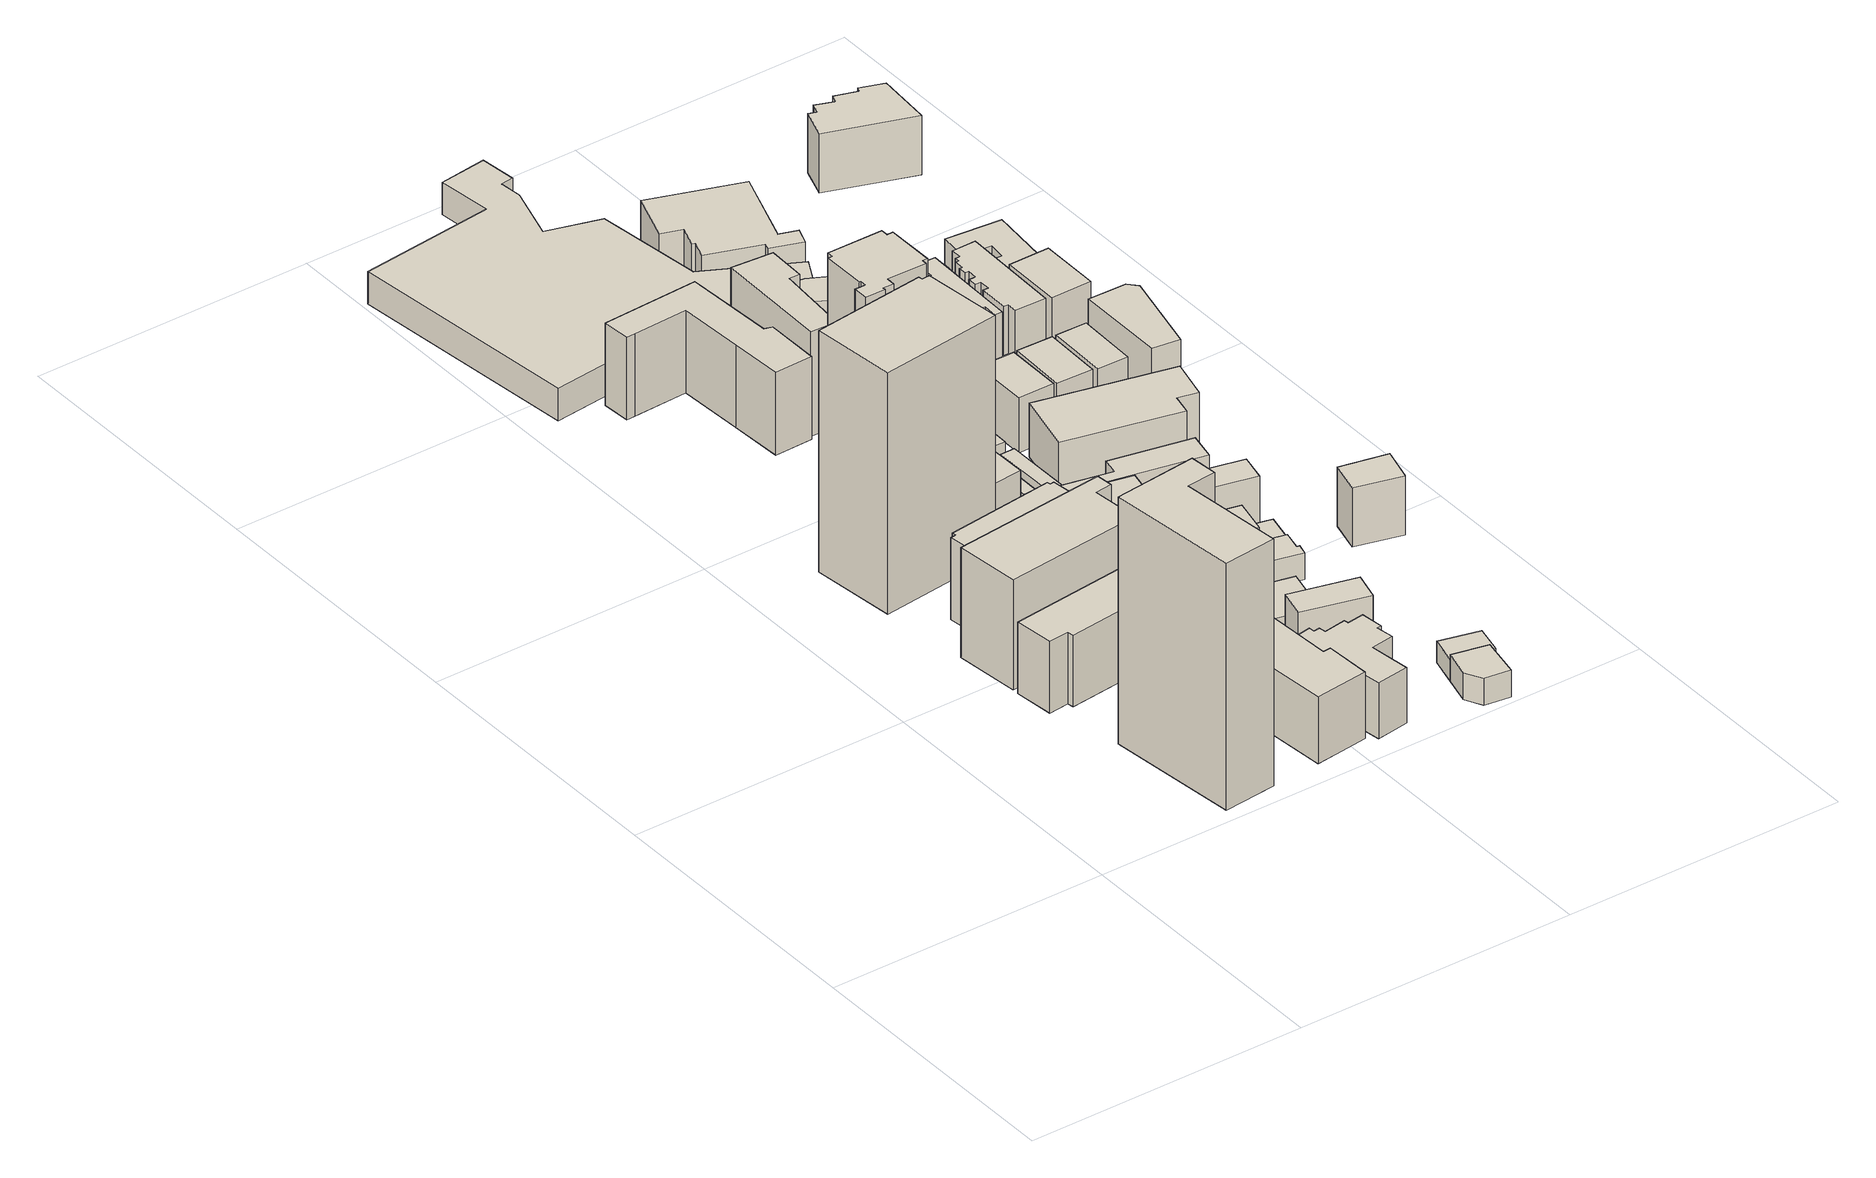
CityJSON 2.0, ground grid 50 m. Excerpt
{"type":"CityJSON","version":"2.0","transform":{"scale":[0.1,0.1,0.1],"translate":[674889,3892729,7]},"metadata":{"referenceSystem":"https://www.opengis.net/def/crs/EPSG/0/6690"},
"CityObjects":{
"building1":{"type":"Building","attributes":{"class":"3002","usage":"412","measuredHeight":45,"storeysAboveGround":15,"BuildingDetailAttribute.totalFloorArea":3819.7,"BuildingDetailAttribute.buildingFootprintArea":254.65,"BuildingDetailAttribute.buildingRoofEdgeArea":-9999,"BuildingDetailAttribute.urbanPlanType":"21","BuildingDetailAttribute.landUseType":"211","BuildingDetailAttribute.surveyYear":2021,"BuildingIDAttribute.prefecture":"23","BuildingIDAttribute.city":"23106"},"address":[{"country":"日本","locality":"愛知県名古屋市中区新栄二丁目４２２１"}],"geometry":[{"type":"Solid","lod":"1","boundaries":[[[[0,1,2,3,4,5]],[[4,6,7,5]],[[3,8,6,4]],[[2,9,8,3]],[[1,10,9,2]],[[0,11,10,1]],[[5,7,11,0]],[[6,8,9,10,11,7]]]]}]},
"building2":{"type":"Building","attributes":{"class":"3002","usage":"412","measuredHeight":18,"storeysAboveGround":4,"BuildingDetailAttribute.totalFloorArea":778.24,"BuildingDetailAttribute.buildingFootprintArea":194.56,"BuildingDetailAttribute.buildingRoofEdgeArea":194.56,"BuildingDetailAttribute.urbanPlanType":"21","BuildingDetailAttribute.landUseType":"211","BuildingDetailAttribute.surveyYear":2021,"BuildingIDAttribute.prefecture":"23","BuildingIDAttribute.city":"23106"},"address":[{"country":"日本","locality":"愛知県名古屋市"}],"geometry":[{"type":"Solid","lod":"1","boundaries":[[[[12,13,14,15,16,17]],[[16,18,19,17]],[[15,20,18,16]],[[14,21,20,15]],[[13,22,21,14]],[[12,23,22,13]],[[17,19,23,12]],[[18,20,21,22,23,19]]]]}]},
"building3":{"type":"Building","attributes":{"class":"3002","usage":"401","measuredHeight":28,"storeysAboveGround":6,"BuildingDetailAttribute.totalFloorArea":1776.57,"BuildingDetailAttribute.buildingFootprintArea":296.09,"BuildingDetailAttribute.buildingRoofEdgeArea":296.09,"BuildingDetailAttribute.urbanPlanType":"21","BuildingDetailAttribute.landUseType":"212","BuildingDetailAttribute.surveyYear":2021,"BuildingIDAttribute.prefecture":"23","BuildingIDAttribute.city":"23106"},"address":[{"country":"日本","locality":"愛知県名古屋市"}],"geometry":[{"type":"Solid","lod":"1","boundaries":[[[[24,25,26,27,28,29]],[[28,30,31,29]],[[27,32,30,28]],[[26,33,32,27]],[[25,34,33,26]],[[24,35,34,25]],[[29,31,35,24]],[[30,32,33,34,35,31]]]]}]},
"building4":{"type":"Building","attributes":{"class":"9999","usage":"412","measuredHeight":44.9,"storeysAboveGround":15,"BuildingDetailAttribute.totalFloorArea":4985.69,"BuildingDetailAttribute.buildingFootprintArea":332.38,"BuildingDetailAttribute.buildingRoofEdgeArea":332.38,"BuildingDetailAttribute.urbanPlanType":"21","BuildingDetailAttribute.landUseType":"211","BuildingDetailAttribute.surveyYear":2021,"BuildingIDAttribute.prefecture":"23","BuildingIDAttribute.city":"23106"},"address":[{"country":"日本","locality":"愛知県名古屋市中区新栄二丁目４２０５－１"}],"geometry":[{"type":"Solid","lod":"1","boundaries":[[[[36,37,38,39,40,41]],[[40,42,43,41]],[[39,44,42,40]],[[38,45,44,39]],[[37,46,45,38]],[[36,47,46,37]],[[41,43,47,36]],[[42,44,45,46,47,43]]]]}]},
"building5":{"type":"Building","attributes":{"class":"9999","usage":"461","measuredHeight":-9999,"storeysAboveGround":9999,"BuildingDetailAttribute.totalFloorArea":-9999,"BuildingDetailAttribute.buildingFootprintArea":-9999,"BuildingDetailAttribute.buildingRoofEdgeArea":12.48,"BuildingDetailAttribute.urbanPlanType":"21","BuildingDetailAttribute.landUseType":"212","BuildingDetailAttribute.surveyYear":2021,"BuildingIDAttribute.prefecture":"23","BuildingIDAttribute.city":"23106"},"geometry":[{"type":"Solid","lod":"1","boundaries":[[[[48,49,50,51]],[[50,52,53,51]],[[49,54,52,50]],[[48,55,54,49]],[[51,53,55,48]],[[52,54,55,53]]]]}]},
"building6":{"type":"Building","attributes":{"class":"3002","usage":"401","measuredHeight":13.1,"storeysAboveGround":3,"BuildingDetailAttribute.totalFloorArea":616.8,"BuildingDetailAttribute.buildingFootprintArea":205.6,"BuildingDetailAttribute.buildingRoofEdgeArea":205.6,"BuildingDetailAttribute.urbanPlanType":"21","BuildingDetailAttribute.landUseType":"212","BuildingDetailAttribute.surveyYear":2021,"BuildingIDAttribute.prefecture":"23","BuildingIDAttribute.city":"23106"},"address":[{"country":"日本","locality":"愛知県名古屋市"}],"geometry":[{"type":"Solid","lod":"1","boundaries":[[[[56,57,58,59,60,61]],[[60,62,63,61]],[[59,64,62,60]],[[58,65,64,59]],[[57,66,65,58]],[[56,67,66,57]],[[61,63,67,56]],[[62,64,65,66,67,63]]]]}]},
"building7":{"type":"Building","attributes":{"class":"3002","usage":"412","measuredHeight":15.9,"storeysAboveGround":5,"BuildingDetailAttribute.totalFloorArea":811.14,"BuildingDetailAttribute.buildingFootprintArea":162.23,"BuildingDetailAttribute.buildingRoofEdgeArea":162.23,"BuildingDetailAttribute.urbanPlanType":"21","BuildingDetailAttribute.landUseType":"211","BuildingDetailAttribute.surveyYear":2021,"BuildingIDAttribute.prefecture":"23","BuildingIDAttribute.city":"23106"},"address":[{"country":"日本","locality":"愛知県名古屋市"}],"geometry":[{"type":"Solid","lod":"1","boundaries":[[[[68,69,70,71,72,73,74,75,76,77,78,79]],[[78,80,81,79]],[[77,82,80,78]],[[76,83,82,77]],[[75,84,83,76]],[[74,85,84,75]],[[73,86,85,74]],[[72,87,86,73]],[[71,88,87,72]],[[70,89,88,71]],[[69,90,89,70]],[[68,91,90,69]],[[79,81,91,68]],[[80,82,83,84,85,86,87,88,89,90,91,81]]]]}]},
"building8":{"type":"Building","attributes":{"class":"3001","usage":"411","measuredHeight":14.8,"storeysAboveGround":2,"BuildingDetailAttribute.totalFloorArea":111.94,"BuildingDetailAttribute.buildingFootprintArea":55.97,"BuildingDetailAttribute.buildingRoofEdgeArea":55.97,"BuildingDetailAttribute.urbanPlanType":"21","BuildingDetailAttribute.landUseType":"211","BuildingDetailAttribute.surveyYear":2021,"BuildingIDAttribute.prefecture":"23","BuildingIDAttribute.city":"23106"},"address":[{"country":"日本","locality":"愛知県名古屋市"}],"geometry":[{"type":"Solid","lod":"1","boundaries":[[[[92,93,94,95]],[[94,96,97,95]],[[93,98,96,94]],[[92,99,98,93]],[[95,97,99,92]],[[96,98,99,97]]]]}]},
"building9":{"type":"Building","attributes":{"class":"9999","usage":"412","measuredHeight":44,"storeysAboveGround":15,"BuildingDetailAttribute.totalFloorArea":2062.46,"BuildingDetailAttribute.buildingFootprintArea":137.5,"BuildingDetailAttribute.buildingRoofEdgeArea":137.5,"BuildingDetailAttribute.urbanPlanType":"21","BuildingDetailAttribute.landUseType":"211","BuildingDetailAttribute.surveyYear":2021,"BuildingIDAttribute.prefecture":"23","BuildingIDAttribute.city":"23106"},"address":[{"country":"日本","locality":"愛知県名古屋市中区新栄二丁目４２０３の一部"}],"geometry":[{"type":"Solid","lod":"1","boundaries":[[[[100,101,102,103,104,105,106,107,108,109,110,111,112,113,114,115,116,117]],[[116,118,119,117]],[[115,120,118,116]],[[114,121,120,115]],[[113,122,121,114]],[[112,123,122,113]],[[111,124,123,112]],[[110,125,124,111]],[[109,126,125,110]],[[108,127,126,109]],[[107,128,127,108]],[[106,129,128,107]],[[105,130,129,106]],[[104,131,130,105]],[[103,132,131,104]],[[102,133,132,103]],[[101,134,133,102]],[[100,135,134,101]],[[117,119,135,100]],[[118,120,121,122,123,124,125,126,127,128,129,130,131,132,133,134,135,119]]]]}]},
"building10":{"type":"Building","attributes":{"class":"3001","usage":"412","measuredHeight":12.1,"storeysAboveGround":2,"BuildingDetailAttribute.totalFloorArea":270.26,"BuildingDetailAttribute.buildingFootprintArea":135.13,"BuildingDetailAttribute.buildingRoofEdgeArea":135.13,"BuildingDetailAttribute.urbanPlanType":"21","BuildingDetailAttribute.landUseType":"211","BuildingDetailAttribute.surveyYear":2021,"BuildingIDAttribute.prefecture":"23","BuildingIDAttribute.city":"23106"},"address":[{"country":"日本","locality":"愛知県名古屋市中区新栄二丁目４２１９－２"}],"geometry":[{"type":"Solid","lod":"1","boundaries":[[[[136,137,138,139,140,141,142,143,144,145,146,147,148,149]],[[148,150,151,149]],[[147,152,150,148]],[[146,153,152,147]],[[145,154,153,146]],[[144,155,154,145]],[[143,156,155,144]],[[142,157,156,143]],[[141,158,157,142]],[[140,159,158,141]],[[139,160,159,140]],[[138,161,160,139]],[[137,162,161,138]],[[136,163,162,137]],[[149,151,163,136]],[[150,152,153,154,155,156,157,158,159,160,161,162,163,151]]]]}]},
"building11":{"type":"Building","attributes":{"class":"3002","usage":"412","measuredHeight":21,"storeysAboveGround":5,"BuildingDetailAttribute.totalFloorArea":1125.55,"BuildingDetailAttribute.buildingFootprintArea":225.11,"BuildingDetailAttribute.buildingRoofEdgeArea":225.11,"BuildingDetailAttribute.urbanPlanType":"21","BuildingDetailAttribute.landUseType":"211","BuildingDetailAttribute.surveyYear":2021,"BuildingIDAttribute.prefecture":"23","BuildingIDAttribute.city":"23106"},"address":[{"country":"日本","locality":"愛知県名古屋市"}],"geometry":[{"type":"Solid","lod":"1","boundaries":[[[[164,165,166,167,168,169,170,171,172,173]],[[172,174,175,173]],[[171,176,174,172]],[[170,177,176,171]],[[169,178,177,170]],[[168,179,178,169]],[[167,180,179,168]],[[166,181,180,167]],[[165,182,181,166]],[[164,183,182,165]],[[173,175,183,164]],[[174,176,177,178,179,180,181,182,183,175]]]]}]},
"building12":{"type":"Building","attributes":{"class":"3001","usage":"422","measuredHeight":7.8,"storeysAboveGround":2,"BuildingDetailAttribute.totalFloorArea":366.95,"BuildingDetailAttribute.buildingFootprintArea":183.47,"BuildingDetailAttribute.buildingRoofEdgeArea":183.47,"BuildingDetailAttribute.urbanPlanType":"21","BuildingDetailAttribute.landUseType":"214","BuildingDetailAttribute.surveyYear":2021,"BuildingIDAttribute.prefecture":"23","BuildingIDAttribute.city":"23106"},"address":[{"country":"日本","locality":"愛知県名古屋市中区新栄二丁目４２１８"}],"geometry":[{"type":"Solid","lod":"1","boundaries":[[[[184,185,186,187,188,189]],[[188,190,191,189]],[[187,192,190,188]],[[186,193,192,187]],[[185,194,193,186]],[[184,195,194,185]],[[189,191,195,184]],[[190,192,193,194,195,191]]]]}]},
"building13":{"type":"Building","attributes":{"class":"3001","usage":"411","measuredHeight":5.8,"storeysAboveGround":2,"BuildingDetailAttribute.totalFloorArea":77.65,"BuildingDetailAttribute.buildingFootprintArea":38.82,"BuildingDetailAttribute.buildingRoofEdgeArea":38.82,"BuildingDetailAttribute.urbanPlanType":"21","BuildingDetailAttribute.landUseType":"211","BuildingDetailAttribute.surveyYear":2021,"BuildingIDAttribute.prefecture":"23","BuildingIDAttribute.city":"23106"},"address":[{"country":"日本","locality":"愛知県名古屋市"}],"geometry":[{"type":"Solid","lod":"1","boundaries":[[[[196,197,198,199]],[[198,200,201,199]],[[197,202,200,198]],[[196,203,202,197]],[[199,201,203,196]],[[200,202,203,201]]]]}]},
"building14":{"type":"Building","attributes":{"class":"3001","usage":"412","measuredHeight":-9999,"storeysAboveGround":1,"BuildingDetailAttribute.totalFloorArea":22.48,"BuildingDetailAttribute.buildingFootprintArea":22.48,"BuildingDetailAttribute.buildingRoofEdgeArea":22.48,"BuildingDetailAttribute.urbanPlanType":"21","BuildingDetailAttribute.landUseType":"211","BuildingDetailAttribute.surveyYear":2021,"BuildingIDAttribute.prefecture":"23","BuildingIDAttribute.city":"23106"},"address":[{"country":"日本","locality":"愛知県名古屋市"}],"geometry":[{"type":"Solid","lod":"1","boundaries":[[[[204,205,206,207]],[[206,208,209,207]],[[205,210,208,206]],[[204,211,210,205]],[[207,209,211,204]],[[208,210,211,209]]]]}]},
"building15":{"type":"Building","attributes":{"class":"9999","usage":"411","measuredHeight":3.8,"storeysAboveGround":1,"BuildingDetailAttribute.totalFloorArea":18.41,"BuildingDetailAttribute.buildingFootprintArea":18.41,"BuildingDetailAttribute.buildingRoofEdgeArea":18.41,"BuildingDetailAttribute.urbanPlanType":"21","BuildingDetailAttribute.landUseType":"211","BuildingDetailAttribute.surveyYear":2021,"BuildingIDAttribute.prefecture":"23","BuildingIDAttribute.city":"23106"},"address":[{"country":"日本","locality":"愛知県名古屋市"}],"geometry":[{"type":"Solid","lod":"1","boundaries":[[[[212,213,214,215]],[[214,216,217,215]],[[213,218,216,214]],[[212,219,218,213]],[[215,217,219,212]],[[216,218,219,217]]]]}]},
"building16":{"type":"Building","attributes":{"class":"3001","usage":"401","measuredHeight":13,"storeysAboveGround":4,"BuildingDetailAttribute.totalFloorArea":249.52,"BuildingDetailAttribute.buildingFootprintArea":62.38,"BuildingDetailAttribute.buildingRoofEdgeArea":62.38,"BuildingDetailAttribute.urbanPlanType":"21","BuildingDetailAttribute.landUseType":"212","BuildingDetailAttribute.surveyYear":2021,"BuildingIDAttribute.prefecture":"23","BuildingIDAttribute.city":"23106"},"address":[{"country":"日本","locality":"愛知県名古屋市"}],"geometry":[{"type":"Solid","lod":"1","boundaries":[[[[220,221,222,223]],[[222,224,225,223]],[[221,226,224,222]],[[220,227,226,221]],[[223,225,227,220]],[[224,226,227,225]]]]}]},
"building17":{"type":"Building","attributes":{"class":"3001","usage":"413","measuredHeight":8.7,"storeysAboveGround":2,"BuildingDetailAttribute.totalFloorArea":71.44,"BuildingDetailAttribute.buildingFootprintArea":35.72,"BuildingDetailAttribute.buildingRoofEdgeArea":35.72,"BuildingDetailAttribute.urbanPlanType":"21","BuildingDetailAttribute.landUseType":"212","BuildingDetailAttribute.surveyYear":2021,"BuildingIDAttribute.prefecture":"23","BuildingIDAttribute.city":"23106"},"address":[{"country":"日本","locality":"愛知県名古屋市"}],"geometry":[{"type":"Solid","lod":"1","boundaries":[[[[228,229,230,231]],[[230,232,233,231]],[[229,234,232,230]],[[228,235,234,229]],[[231,233,235,228]],[[232,234,235,233]]]]}]},
"building18":{"type":"Building","attributes":{"class":"3001","usage":"413","measuredHeight":9,"storeysAboveGround":2,"BuildingDetailAttribute.totalFloorArea":156.81,"BuildingDetailAttribute.buildingFootprintArea":78.4,"BuildingDetailAttribute.buildingRoofEdgeArea":78.4,"BuildingDetailAttribute.urbanPlanType":"21","BuildingDetailAttribute.landUseType":"212","BuildingDetailAttribute.surveyYear":2021,"BuildingIDAttribute.prefecture":"23","BuildingIDAttribute.city":"23106"},"address":[{"country":"日本","locality":"愛知県名古屋市"}],"geometry":[{"type":"Solid","lod":"1","boundaries":[[[[236,237,238,239]],[[238,240,241,239]],[[237,242,240,238]],[[236,243,242,237]],[[239,241,243,236]],[[240,242,243,241]]]]}]},
"building19":{"type":"Building","attributes":{"class":"3001","usage":"411","measuredHeight":8.8,"storeysAboveGround":2,"BuildingDetailAttribute.totalFloorArea":146.58,"BuildingDetailAttribute.buildingFootprintArea":73.29,"BuildingDetailAttribute.buildingRoofEdgeArea":73.29,"BuildingDetailAttribute.urbanPlanType":"21","BuildingDetailAttribute.landUseType":"211","BuildingDetailAttribute.surveyYear":2021,"BuildingIDAttribute.prefecture":"23","BuildingIDAttribute.city":"23106"},"address":[{"country":"日本","locality":"愛知県名古屋市"}],"geometry":[{"type":"Solid","lod":"1","boundaries":[[[[244,245,246,247]],[[246,248,249,247]],[[245,250,248,246]],[[244,251,250,245]],[[247,249,251,244]],[[248,250,251,249]]]]}]},
"building20":{"type":"Building","attributes":{"class":"9999","usage":"412","measuredHeight":-9999,"storeysAboveGround":1,"BuildingDetailAttribute.totalFloorArea":23.08,"BuildingDetailAttribute.buildingFootprintArea":23.08,"BuildingDetailAttribute.buildingRoofEdgeArea":23.08,"BuildingDetailAttribute.urbanPlanType":"21","BuildingDetailAttribute.landUseType":"223","BuildingDetailAttribute.surveyYear":2021,"BuildingIDAttribute.prefecture":"23","BuildingIDAttribute.city":"23106"},"address":[{"country":"日本","locality":"愛知県名古屋市"}],"geometry":[{"type":"Solid","lod":"1","boundaries":[[[[252,253,254,255]],[[254,256,257,255]],[[253,258,256,254]],[[252,259,258,253]],[[255,257,259,252]],[[256,258,259,257]]]]}]},
"building21":{"type":"Building","attributes":{"class":"3002","usage":"412","measuredHeight":22,"storeysAboveGround":6,"BuildingDetailAttribute.totalFloorArea":724.51,"BuildingDetailAttribute.buildingFootprintArea":120.75,"BuildingDetailAttribute.buildingRoofEdgeArea":120.75,"BuildingDetailAttribute.urbanPlanType":"21","BuildingDetailAttribute.landUseType":"211","BuildingDetailAttribute.surveyYear":2021,"BuildingIDAttribute.prefecture":"23","BuildingIDAttribute.city":"23106"},"address":[{"country":"日本","locality":"愛知県名古屋市"}],"geometry":[{"type":"Solid","lod":"1","boundaries":[[[[260,261,262,263,264,265]],[[264,266,267,265]],[[263,268,266,264]],[[262,269,268,263]],[[261,270,269,262]],[[260,271,270,261]],[[265,267,271,260]],[[266,268,269,270,271,267]]]]}]},
"building22":{"type":"Building","attributes":{"class":"9999","usage":"411","measuredHeight":4.9,"storeysAboveGround":1,"BuildingDetailAttribute.totalFloorArea":47.76,"BuildingDetailAttribute.buildingFootprintArea":47.76,"BuildingDetailAttribute.buildingRoofEdgeArea":47.76,"BuildingDetailAttribute.urbanPlanType":"21","BuildingDetailAttribute.landUseType":"211","BuildingDetailAttribute.surveyYear":2021,"BuildingIDAttribute.prefecture":"23","BuildingIDAttribute.city":"23106"},"address":[{"country":"日本","locality":"愛知県名古屋市"}],"geometry":[{"type":"Solid","lod":"1","boundaries":[[[[272,273,274,275,276]],[[275,277,278,276]],[[274,279,277,275]],[[273,280,279,274]],[[272,281,280,273]],[[276,278,281,272]],[[277,279,280,281,278]]]]}]},
"building23":{"type":"Building","attributes":{"class":"3001","usage":"411","measuredHeight":7.8,"storeysAboveGround":2,"BuildingDetailAttribute.totalFloorArea":210.72,"BuildingDetailAttribute.buildingFootprintArea":105.36,"BuildingDetailAttribute.buildingRoofEdgeArea":105.36,"BuildingDetailAttribute.urbanPlanType":"21","BuildingDetailAttribute.landUseType":"211","BuildingDetailAttribute.surveyYear":2021,"BuildingIDAttribute.prefecture":"23","BuildingIDAttribute.city":"23106"},"address":[{"country":"日本","locality":"愛知県名古屋市中区新栄二丁目４２１４－２"}],"geometry":[{"type":"Solid","lod":"1","boundaries":[[[[282,283,284,285]],[[284,286,287,285]],[[283,288,286,284]],[[282,289,288,283]],[[285,287,289,282]],[[286,288,289,287]]]]}]},
"building24":{"type":"Building","attributes":{"class":"9999","usage":"411","measuredHeight":6.8,"storeysAboveGround":2,"BuildingDetailAttribute.totalFloorArea":174.85,"BuildingDetailAttribute.buildingFootprintArea":87.42,"BuildingDetailAttribute.buildingRoofEdgeArea":87.42,"BuildingDetailAttribute.urbanPlanType":"21","BuildingDetailAttribute.landUseType":"211","BuildingDetailAttribute.surveyYear":2021,"BuildingIDAttribute.prefecture":"23","BuildingIDAttribute.city":"23106"},"address":[{"country":"日本","locality":"愛知県名古屋市"}],"geometry":[{"type":"Solid","lod":"1","boundaries":[[[[290,291,292,293,294,295,296,297]],[[296,298,299,297]],[[295,300,298,296]],[[294,301,300,295]],[[293,302,301,294]],[[292,303,302,293]],[[291,304,303,292]],[[290,305,304,291]],[[297,299,305,290]],[[298,300,301,302,303,304,305,299]]]]}]},
"building25":{"type":"Building","attributes":{"class":"9999","usage":"412","measuredHeight":8.9,"storeysAboveGround":1,"BuildingDetailAttribute.totalFloorArea":30.03,"BuildingDetailAttribute.buildingFootprintArea":30.03,"BuildingDetailAttribute.buildingRoofEdgeArea":30.03,"BuildingDetailAttribute.urbanPlanType":"21","BuildingDetailAttribute.landUseType":"223","BuildingDetailAttribute.surveyYear":2021,"BuildingIDAttribute.prefecture":"23","BuildingIDAttribute.city":"23106"},"address":[{"country":"日本","locality":"愛知県名古屋市"}],"geometry":[{"type":"Solid","lod":"1","boundaries":[[[[306,307,308,309]],[[308,310,311,309]],[[307,312,310,308]],[[306,313,312,307]],[[309,311,313,306]],[[310,312,313,311]]]]}]},
"building26":{"type":"Building","attributes":{"class":"9999","usage":"412","measuredHeight":-9999,"storeysAboveGround":1,"BuildingDetailAttribute.totalFloorArea":32.26,"BuildingDetailAttribute.buildingFootprintArea":32.26,"BuildingDetailAttribute.buildingRoofEdgeArea":32.26,"BuildingDetailAttribute.urbanPlanType":"21","BuildingDetailAttribute.landUseType":"223","BuildingDetailAttribute.surveyYear":2021,"BuildingIDAttribute.prefecture":"23","BuildingIDAttribute.city":"23106"},"address":[{"country":"日本","locality":"愛知県名古屋市"}],"geometry":[{"type":"Solid","lod":"1","boundaries":[[[[314,315,316,317]],[[316,318,319,317]],[[315,320,318,316]],[[314,321,320,315]],[[317,319,321,314]],[[318,320,321,319]]]]}]},
"building27":{"type":"Building","attributes":{"class":"3002","usage":"402","measuredHeight":10.7,"storeysAboveGround":2,"BuildingDetailAttribute.totalFloorArea":3411.98,"BuildingDetailAttribute.buildingFootprintArea":1705.99,"BuildingDetailAttribute.buildingRoofEdgeArea":1705.99,"BuildingDetailAttribute.urbanPlanType":"21","BuildingDetailAttribute.landUseType":"212","BuildingDetailAttribute.surveyYear":2021,"BuildingIDAttribute.prefecture":"23","BuildingIDAttribute.city":"23106"},"address":[{"country":"日本","locality":"愛知県名古屋市"}],"geometry":[{"type":"Solid","lod":"1","boundaries":[[[[322,323,324,325,326,327,328,329,330,331,332,333,334,335,336,337,338]],[[337,339,340,338]],[[336,341,339,337]],[[335,342,341,336]],[[334,343,342,335]],[[333,344,343,334]],[[332,345,344,333]],[[331,346,345,332]],[[330,347,346,331]],[[329,348,347,330]],[[328,349,348,329]],[[327,350,349,328]],[[326,351,350,327]],[[325,352,351,326]],[[324,353,352,325]],[[323,354,353,324]],[[322,355,354,323]],[[338,340,355,322]],[[339,341,342,343,344,345,346,347,348,349,350,351,352,353,354,355,340]]]]}]},
"building28":{"type":"Building","attributes":{"class":"3001","usage":"411","measuredHeight":4.9,"storeysAboveGround":1,"BuildingDetailAttribute.totalFloorArea":39.31,"BuildingDetailAttribute.buildingFootprintArea":39.31,"BuildingDetailAttribute.buildingRoofEdgeArea":39.31,"BuildingDetailAttribute.urbanPlanType":"21","BuildingDetailAttribute.landUseType":"211","BuildingDetailAttribute.surveyYear":2021,"BuildingIDAttribute.prefecture":"23","BuildingIDAttribute.city":"23106"},"address":[{"country":"日本","locality":"愛知県名古屋市"}],"geometry":[{"type":"Solid","lod":"1","boundaries":[[[[275,356,357,358,276]],[[358,359,360,276]],[[357,361,359,358]],[[356,362,361,357]],[[275,363,362,356]],[[276,360,363,275]],[[359,361,362,363,360]]]]}]},
"building29":{"type":"Building","attributes":{"class":"3001","usage":"413","measuredHeight":14,"storeysAboveGround":4,"BuildingDetailAttribute.totalFloorArea":267.3,"BuildingDetailAttribute.buildingFootprintArea":66.82,"BuildingDetailAttribute.buildingRoofEdgeArea":66.82,"BuildingDetailAttribute.urbanPlanType":"21","BuildingDetailAttribute.landUseType":"212","BuildingDetailAttribute.surveyYear":2021,"BuildingIDAttribute.prefecture":"23","BuildingIDAttribute.city":"23106"},"address":[{"country":"日本","locality":"愛知県名古屋市"}],"geometry":[{"type":"Solid","lod":"1","boundaries":[[[[364,365,366,367,368,369]],[[368,370,371,369]],[[367,372,370,368]],[[366,373,372,367]],[[365,374,373,366]],[[364,375,374,365]],[[369,371,375,364]],[[370,372,373,374,375,371]]]]}]},
"building30":{"type":"Building","attributes":{"class":"9999","usage":"461","measuredHeight":-9999,"storeysAboveGround":9999,"BuildingDetailAttribute.totalFloorArea":-9999,"BuildingDetailAttribute.buildingFootprintArea":-9999,"BuildingDetailAttribute.buildingRoofEdgeArea":9.07,"BuildingDetailAttribute.urbanPlanType":"21","BuildingDetailAttribute.landUseType":"223","BuildingDetailAttribute.surveyYear":2021,"BuildingIDAttribute.prefecture":"23","BuildingIDAttribute.city":"23106"},"geometry":[{"type":"Solid","lod":"1","boundaries":[[[[376,377,378,379]],[[378,380,381,379]],[[377,382,380,378]],[[376,383,382,377]],[[379,381,383,376]],[[380,382,383,381]]]]}]},
"building31":{"type":"Building","attributes":{"class":"3001","usage":"411","measuredHeight":8.7,"storeysAboveGround":2,"BuildingDetailAttribute.totalFloorArea":188.18,"BuildingDetailAttribute.buildingFootprintArea":94.09,"BuildingDetailAttribute.buildingRoofEdgeArea":94.09,"BuildingDetailAttribute.urbanPlanType":"21","BuildingDetailAttribute.landUseType":"211","BuildingDetailAttribute.surveyYear":2021,"BuildingIDAttribute.prefecture":"23","BuildingIDAttribute.city":"23106"},"address":[{"country":"日本","locality":"愛知県名古屋市"}],"geometry":[{"type":"Solid","lod":"1","boundaries":[[[[384,385,386,387,388,389]],[[388,390,391,389]],[[387,392,390,388]],[[386,393,392,387]],[[385,394,393,386]],[[384,395,394,385]],[[389,391,395,384]],[[390,392,393,394,395,391]]]]}]},
"building32":{"type":"Building","attributes":{"class":"3001","usage":"401","measuredHeight":10.8,"storeysAboveGround":3,"BuildingDetailAttribute.totalFloorArea":159.98,"BuildingDetailAttribute.buildingFootprintArea":53.33,"BuildingDetailAttribute.buildingRoofEdgeArea":53.33,"BuildingDetailAttribute.urbanPlanType":"21","BuildingDetailAttribute.landUseType":"212","BuildingDetailAttribute.surveyYear":2021,"BuildingIDAttribute.prefecture":"23","BuildingIDAttribute.city":"23106"},"address":[{"country":"日本","locality":"愛知県名古屋市中区新栄二丁目４２１３の一部"}],"geometry":[{"type":"Solid","lod":"1","boundaries":[[[[396,397,398,399]],[[398,400,401,399]],[[397,402,400,398]],[[396,403,402,397]],[[399,401,403,396]],[[400,402,403,401]]]]}]},
"building33":{"type":"Building","attributes":{"class":"3001","usage":"411","measuredHeight":6.9,"storeysAboveGround":1,"BuildingDetailAttribute.totalFloorArea":32.3,"BuildingDetailAttribute.buildingFootprintArea":32.3,"BuildingDetailAttribute.buildingRoofEdgeArea":32.3,"BuildingDetailAttribute.urbanPlanType":"21","BuildingDetailAttribute.landUseType":"211","BuildingDetailAttribute.surveyYear":2021,"BuildingIDAttribute.prefecture":"23","BuildingIDAttribute.city":"23106"},"address":[{"country":"日本","locality":"愛知県名古屋市"}],"geometry":[{"type":"Solid","lod":"1","boundaries":[[[[404,405,406,407]],[[406,408,409,407]],[[405,410,408,406]],[[404,411,410,405]],[[407,409,411,404]],[[408,410,411,409]]]]}]},
"building34":{"type":"Building","attributes":{"class":"3001","usage":"413","measuredHeight":13,"storeysAboveGround":4,"BuildingDetailAttribute.totalFloorArea":164.69,"BuildingDetailAttribute.buildingFootprintArea":41.17,"BuildingDetailAttribute.buildingRoofEdgeArea":41.17,"BuildingDetailAttribute.urbanPlanType":"21","BuildingDetailAttribute.landUseType":"212","BuildingDetailAttribute.surveyYear":2021,"BuildingIDAttribute.prefecture":"23","BuildingIDAttribute.city":"23106"},"address":[{"country":"日本","locality":"愛知県名古屋市"}],"geometry":[{"type":"Solid","lod":"1","boundaries":[[[[412,413,414,415,416,417,418,419,420]],[[419,421,422,420]],[[418,423,421,419]],[[417,424,423,418]],[[416,425,424,417]],[[415,426,425,416]],[[414,427,426,415]],[[413,428,427,414]],[[412,429,428,413]],[[420,422,429,412]],[[421,423,424,425,426,427,428,429,422]]]]}]},
"building35":{"type":"Building","attributes":{"class":"9999","usage":"411","measuredHeight":10,"storeysAboveGround":3,"BuildingDetailAttribute.totalFloorArea":198.61,"BuildingDetailAttribute.buildingFootprintArea":66.2,"BuildingDetailAttribute.buildingRoofEdgeArea":66.2,"BuildingDetailAttribute.urbanPlanType":"21","BuildingDetailAttribute.landUseType":"211","BuildingDetailAttribute.surveyYear":2021,"BuildingIDAttribute.prefecture":"23","BuildingIDAttribute.city":"23106"},"address":[{"country":"日本","locality":"愛知県名古屋市"}],"geometry":[{"type":"Solid","lod":"1","boundaries":[[[[430,431,432,433]],[[432,434,435,433]],[[431,436,434,432]],[[430,437,436,431]],[[433,435,437,430]],[[434,436,437,435]]]]}]},
"building36":{"type":"Building","attributes":{"class":"3003","usage":"411","measuredHeight":3.7,"storeysAboveGround":1,"BuildingDetailAttribute.totalFloorArea":42.24,"BuildingDetailAttribute.buildingFootprintArea":42.24,"BuildingDetailAttribute.buildingRoofEdgeArea":42.24,"BuildingDetailAttribute.urbanPlanType":"21","BuildingDetailAttribute.landUseType":"211","BuildingDetailAttribute.surveyYear":2021,"BuildingIDAttribute.prefecture":"23","BuildingIDAttribute.city":"23106"},"address":[{"country":"日本","locality":"愛知県名古屋市"}],"geometry":[{"type":"Solid","lod":"1","boundaries":[[[[438,439,440,441]],[[440,442,443,441]],[[439,444,442,440]],[[438,445,444,439]],[[441,443,445,438]],[[442,444,445,443]]]]}]},
"building37":{"type":"Building","attributes":{"class":"3002","usage":"412","measuredHeight":14.8,"storeysAboveGround":9,"BuildingDetailAttribute.totalFloorArea":2365.57,"BuildingDetailAttribute.buildingFootprintArea":262.84,"BuildingDetailAttribute.buildingRoofEdgeArea":262.84,"BuildingDetailAttribute.urbanPlanType":"21","BuildingDetailAttribute.landUseType":"211","BuildingDetailAttribute.surveyYear":2021,"BuildingIDAttribute.prefecture":"23","BuildingIDAttribute.city":"23106"},"address":[{"country":"日本","locality":"愛知県名古屋市中区新栄二丁目４２１０"}],"geometry":[{"type":"Solid","lod":"1","boundaries":[[[[446,447,448,449,450,451]],[[450,452,453,451]],[[449,454,452,450]],[[448,455,454,449]],[[447,456,455,448]],[[446,457,456,447]],[[451,453,457,446]],[[452,454,455,456,457,453]]]]}]},
"building38":{"type":"Building","attributes":{"class":"3002","usage":"411","measuredHeight":10,"storeysAboveGround":3,"BuildingDetailAttribute.totalFloorArea":206.29,"BuildingDetailAttribute.buildingFootprintArea":68.76,"BuildingDetailAttribute.buildingRoofEdgeArea":68.76,"BuildingDetailAttribute.urbanPlanType":"21","BuildingDetailAttribute.landUseType":"211","BuildingDetailAttribute.surveyYear":2021,"BuildingIDAttribute.prefecture":"23","BuildingIDAttribute.city":"23106"},"address":[{"country":"日本","locality":"愛知県名古屋市"}],"geometry":[{"type":"Solid","lod":"1","boundaries":[[[[458,459,460,461]],[[460,462,463,461]],[[459,464,462,460]],[[458,465,464,459]],[[461,463,465,458]],[[462,464,465,463]]]]}]},
"building39":{"type":"Building","attributes":{"class":"3001","usage":"411","measuredHeight":9,"storeysAboveGround":2,"BuildingDetailAttribute.totalFloorArea":107.6,"BuildingDetailAttribute.buildingFootprintArea":53.8,"BuildingDetailAttribute.buildingRoofEdgeArea":53.8,"BuildingDetailAttribute.urbanPlanType":"21","BuildingDetailAttribute.landUseType":"211","BuildingDetailAttribute.surveyYear":2021,"BuildingIDAttribute.prefecture":"23","BuildingIDAttribute.city":"23106"},"address":[{"country":"日本","locality":"愛知県名古屋市"}],"geometry":[{"type":"Solid","lod":"1","boundaries":[[[[466,467,468,469,470,471]],[[470,472,473,471]],[[469,474,472,470]],[[468,475,474,469]],[[467,476,475,468]],[[466,477,476,467]],[[471,473,477,466]],[[472,474,475,476,477,473]]]]}]},
"building40":{"type":"Building","attributes":{"class":"3002","usage":"422","measuredHeight":10.9,"storeysAboveGround":3,"BuildingDetailAttribute.totalFloorArea":789.72,"BuildingDetailAttribute.buildingFootprintArea":263.24,"BuildingDetailAttribute.buildingRoofEdgeArea":263.24,"BuildingDetailAttribute.urbanPlanType":"21","BuildingDetailAttribute.landUseType":"214","BuildingDetailAttribute.surveyYear":2021,"BuildingIDAttribute.prefecture":"23","BuildingIDAttribute.city":"23106"},"address":[{"country":"日本","locality":"愛知県名古屋市"}],"geometry":[{"type":"Solid","lod":"1","boundaries":[[[[478,479,480,481,482,483,484,485,486,487,488,489]],[[488,490,491,489]],[[487,492,490,488]],[[486,493,492,487]],[[485,494,493,486]],[[484,495,494,485]],[[483,496,495,484]],[[482,497,496,483]],[[481,498,497,482]],[[480,499,498,481]],[[479,500,499,480]],[[478,501,500,479]],[[489,491,501,478]],[[490,492,493,494,495,496,497,498,499,500,501,491]]]]}]},
"building41":{"type":"Building","attributes":{"class":"3002","usage":"411","measuredHeight":10.8,"storeysAboveGround":3,"BuildingDetailAttribute.totalFloorArea":158.85,"BuildingDetailAttribute.buildingFootprintArea":52.95,"BuildingDetailAttribute.buildingRoofEdgeArea":52.95,"BuildingDetailAttribute.urbanPlanType":"21","BuildingDetailAttribute.landUseType":"211","BuildingDetailAttribute.surveyYear":2021,"BuildingIDAttribute.prefecture":"23","BuildingIDAttribute.city":"23106"},"address":[{"country":"日本","locality":"愛知県名古屋市"}],"geometry":[{"type":"Solid","lod":"1","boundaries":[[[[502,503,504,505,506]],[[505,507,508,506]],[[504,509,507,505]],[[503,510,509,504]],[[502,511,510,503]],[[506,508,511,502]],[[507,509,510,511,508]]]]}]},
"building42":{"type":"Building","attributes":{"class":"3001","usage":"411","measuredHeight":7,"storeysAboveGround":2,"BuildingDetailAttribute.totalFloorArea":65.85,"BuildingDetailAttribute.buildingFootprintArea":32.92,"BuildingDetailAttribute.buildingRoofEdgeArea":32.92,"BuildingDetailAttribute.urbanPlanType":"21","BuildingDetailAttribute.landUseType":"211","BuildingDetailAttribute.surveyYear":2021,"BuildingIDAttribute.prefecture":"23","BuildingIDAttribute.city":"23106"},"address":[{"country":"日本","locality":"愛知県名古屋市"}],"geometry":[{"type":"Solid","lod":"1","boundaries":[[[[512,513,514,515]],[[514,516,517,515]],[[513,518,516,514]],[[512,519,518,513]],[[515,517,519,512]],[[516,518,519,517]]]]}]},
"building43":{"type":"Building","attributes":{"class":"9999","usage":"411","measuredHeight":11.9,"storeysAboveGround":3,"BuildingDetailAttribute.totalFloorArea":182.05,"BuildingDetailAttribute.buildingFootprintArea":60.68,"BuildingDetailAttribute.buildingRoofEdgeArea":60.68,"BuildingDetailAttribute.urbanPlanType":"21","BuildingDetailAttribute.landUseType":"211","BuildingDetailAttribute.surveyYear":2021,"BuildingIDAttribute.prefecture":"23","BuildingIDAttribute.city":"23106"},"address":[{"country":"日本","locality":"愛知県名古屋市"}],"geometry":[{"type":"Solid","lod":"1","boundaries":[[[[520,521,522,523]],[[522,524,525,523]],[[521,526,524,522]],[[520,527,526,521]],[[523,525,527,520]],[[524,526,527,525]]]]}]},
"building44":{"type":"Building","attributes":{"class":"3001","usage":"411","measuredHeight":8.9,"storeysAboveGround":3,"BuildingDetailAttribute.totalFloorArea":198.28,"BuildingDetailAttribute.buildingFootprintArea":66.09,"BuildingDetailAttribute.buildingRoofEdgeArea":66.09,"BuildingDetailAttribute.urbanPlanType":"21","BuildingDetailAttribute.landUseType":"211","BuildingDetailAttribute.surveyYear":2021,"BuildingIDAttribute.prefecture":"23","BuildingIDAttribute.city":"23106"},"address":[{"country":"日本","locality":"愛知県名古屋市中区新栄二丁目３９２４"}],"geometry":[{"type":"Solid","lod":"1","boundaries":[[[[528,529,530,531,532,533,534,535,536,537]],[[536,538,539,537]],[[535,540,538,536]],[[534,541,540,535]],[[533,542,541,534]],[[532,543,542,533]],[[531,544,543,532]],[[530,545,544,531]],[[529,546,545,530]],[[528,547,546,529]],[[537,539,547,528]],[[538,540,541,542,543,544,545,546,547,539]]]]}]},
"building45":{"type":"Building","attributes":{"class":"3002","usage":"401","measuredHeight":14.9,"storeysAboveGround":4,"BuildingDetailAttribute.totalFloorArea":441.35,"BuildingDetailAttribute.buildingFootprintArea":110.34,"BuildingDetailAttribute.buildingRoofEdgeArea":110.34,"BuildingDetailAttribute.urbanPlanType":"21","BuildingDetailAttribute.landUseType":"212","BuildingDetailAttribute.surveyYear":2021,"BuildingIDAttribute.prefecture":"23","BuildingIDAttribute.city":"23106"},"address":[{"country":"日本","locality":"愛知県名古屋市"}],"geometry":[{"type":"Solid","lod":"1","boundaries":[[[[548,549,550,551,552]],[[551,553,554,552]],[[550,555,553,551]],[[549,556,555,550]],[[548,557,556,549]],[[552,554,557,548]],[[553,555,556,557,554]]]]}]},
"building46":{"type":"Building","attributes":{"class":"3002","usage":"412","measuredHeight":8.9,"storeysAboveGround":2,"BuildingDetailAttribute.totalFloorArea":210.91,"BuildingDetailAttribute.buildingFootprintArea":105.46,"BuildingDetailAttribute.buildingRoofEdgeArea":105.46,"BuildingDetailAttribute.urbanPlanType":"21","BuildingDetailAttribute.landUseType":"211","BuildingDetailAttribute.surveyYear":2021,"BuildingIDAttribute.prefecture":"23","BuildingIDAttribute.city":"23106"},"address":[{"country":"日本","locality":"愛知県名古屋市中区新栄二丁目３９２３"}],"geometry":[{"type":"Solid","lod":"1","boundaries":[[[[558,559,560,561,562,563,564,565,566,567,568,569,570,571,572,573,574,575,576,577]],[[576,578,579,577]],[[575,580,578,576]],[[574,581,580,575]],[[573,582,581,574]],[[572,583,582,573]],[[571,584,583,572]],[[570,585,584,571]],[[569,586,585,570]],[[568,587,586,569]],[[567,588,587,568]],[[566,589,588,567]],[[565,590,589,566]],[[564,591,590,565]],[[563,592,591,564]],[[562,593,592,563]],[[561,594,593,562]],[[560,595,594,561]],[[559,596,595,560]],[[558,597,596,559]],[[577,579,597,558]],[[578,580,581,582,583,584,585,586,587,588,589,590,591,592,593,594,595,596,597,579]]]]}]},
"building47":{"type":"Building","attributes":{"class":"9999","usage":"412","measuredHeight":9.9,"storeysAboveGround":3,"BuildingDetailAttribute.totalFloorArea":236.82,"BuildingDetailAttribute.buildingFootprintArea":78.94,"BuildingDetailAttribute.buildingRoofEdgeArea":78.94,"BuildingDetailAttribute.urbanPlanType":"21","BuildingDetailAttribute.landUseType":"211","BuildingDetailAttribute.surveyYear":2021,"BuildingIDAttribute.prefecture":"23","BuildingIDAttribute.city":"23106"},"address":[{"country":"日本","locality":"愛知県名古屋市中区新栄二丁目３９２２"}],"geometry":[{"type":"Solid","lod":"1","boundaries":[[[[598,599,600,601]],[[600,602,603,601]],[[599,604,602,600]],[[598,605,604,599]],[[601,603,605,598]],[[602,604,605,603]]]]}]},
"building48":{"type":"Building","attributes":{"class":"3001","usage":"411","measuredHeight":5.6,"storeysAboveGround":1,"BuildingDetailAttribute.totalFloorArea":108.23,"BuildingDetailAttribute.buildingFootprintArea":108.23,"BuildingDetailAttribute.buildingRoofEdgeArea":108.23,"BuildingDetailAttribute.urbanPlanType":"21","BuildingDetailAttribute.landUseType":"211","BuildingDetailAttribute.surveyYear":2021,"BuildingIDAttribute.prefecture":"23","BuildingIDAttribute.city":"23106"},"address":[{"country":"日本","locality":"愛知県名古屋市"}],"geometry":[{"type":"Solid","lod":"1","boundaries":[[[[606,607,608,609,610,611,612,613]],[[612,614,615,613]],[[611,616,614,612]],[[610,617,616,611]],[[609,618,617,610]],[[608,619,618,609]],[[607,620,619,608]],[[606,621,620,607]],[[613,615,621,606]],[[614,616,617,618,619,620,621,615]]]]}]},
"building49":{"type":"Building","attributes":{"class":"3002","usage":"441","measuredHeight":12.8,"storeysAboveGround":3,"BuildingDetailAttribute.totalFloorArea":381.22,"BuildingDetailAttribute.buildingFootprintArea":127.07,"BuildingDetailAttribute.buildingRoofEdgeArea":127.07,"BuildingDetailAttribute.urbanPlanType":"21","BuildingDetailAttribute.landUseType":"213","BuildingDetailAttribute.surveyYear":2021,"BuildingIDAttribute.prefecture":"23","BuildingIDAttribute.city":"23106"},"address":[{"country":"日本","locality":"愛知県名古屋市"}],"geometry":[{"type":"Solid","lod":"1","boundaries":[[[[622,623,624,625,626,627,628,629,630,631]],[[630,632,633,631]],[[629,634,632,630]],[[628,635,634,629]],[[627,636,635,628]],[[626,637,636,627]],[[625,638,637,626]],[[624,639,638,625]],[[623,640,639,624]],[[622,641,640,623]],[[631,633,641,622]],[[632,634,635,636,637,638,639,640,641,633]]]]}]}
},
"vertices":[
[374,279,8],[379,229,8],[326,223,8],[346,36,8],[251,26,8],[225,263,8],[251,26,457],[225,263,457],[346,36,457],[326,223,457],[379,229,457],[374,279,457],
[227,379,10],[225,390,10],[189,386,10],[181,456,10],[423,483,10],[432,402,10],[423,483,140],[432,402,140],[181,456,140],[189,386,140],[225,390,140],[227,379,140],
[181,468,10],[169,583,10],[445,612,10],[448,582,10],[418,579,10],[427,493,10],[418,579,210],[427,493,210],[448,582,210],[445,612,210],[169,583,210],[181,468,210],
[336,906,11],[350,907,11],[367,764,11],[148,738,11],[131,889,11],[335,913,11],[131,889,450],[335,913,450],[148,738,450],[367,764,450],[350,907,450],[336,906,450],
[420,315,11],[399,317,11],[404,376,11],[425,374,11],[404,376,41],[425,374,41],[399,317,41],[420,315,41],
[511,134,9],[525,135,9],[529,53,9],[433,42,9],[413,267,9],[503,274,9],[413,267,130],[503,274,130],[433,42,130],[529,53,130],[525,135,130],[511,134,130],
[418,702,11],[419,696,11],[426,697,11],[434,634,11],[426,633,11],[427,625,11],[232,602,11],[231,610,11],[223,609,11],[215,671,11],[225,672,11],[224,679,11],[225,672,160],[224,679,160],[215,671,160],[223,609,160],[231,610,160],[232,602,160],[427,625,160],[426,633,160],[434,634,160],[426,697,160],[419,696,160],[418,702,160],
[381,760,12],[388,704,12],[291,692,12],[284,748,12],[291,692,90],[284,748,90],[388,704,90],[381,760,90],
[374,944,10],[365,944,10],[365,935,10],[294,936,10],[294,921,10],[275,921,10],[275,917,10],[239,917,10],[239,944,10],[258,944,10],[258,955,10],[255,955,10],[255,1034,10],[263,1034,10],[263,1045,10],[363,1044,10],[363,1031,10],[374,1031,10],[363,1031,450],[374,1031,450],[363,1044,450],[263,1045,450],[263,1034,450],[255,1034,450],[255,955,450],[258,955,450],[258,944,450],[239,944,450],[239,917,450],[275,917,450],[275,921,450],[294,921,450],[294,936,450],[365,935,450],[365,944,450],[374,944,450],
[549,209,9],[560,210,9],[562,198,9],[602,204,9],[603,196,9],[633,200,9],[638,160,9],[630,159,9],[635,128,9],[594,122,9],[603,49,9],[545,41,9],[519,214,9],[548,219,9],[519,214,110],[548,219,110],[545,41,110],[603,49,110],[594,122,110],[635,128,110],[630,159,110],[638,160,110],[633,200,110],[603,196,110],[602,204,110],[562,198,110],[560,210,110],[549,209,110],
[308,1440,10],[317,1279,10],[331,1275,10],[331,1177,10],[263,1175,10],[258,1269,10],[252,1387,10],[154,1383,10],[139,1382,10],[136,1432,10],[139,1382,160],[136,1432,160],[154,1383,160],[252,1387,160],[258,1269,160],[263,1175,160],[331,1177,160],[331,1275,160],[317,1279,160],[308,1440,160],
[609,276,12],[443,317,12],[469,428,12],[585,399,12],[580,376,12],[630,364,12],[580,376,90],[630,364,90],[585,399,90],[469,428,90],[443,317,90],[609,276,90],
[514,487,12],[446,503,12],[458,557,12],[527,541,12],[458,557,50],[527,541,50],[446,503,50],[514,487,50],
[372,761,13],[370,784,13],[464,795,13],[466,771,13],[464,795,43],[466,771,43],[370,784,43],[372,761,43],
[421,710,12],[433,768,12],[463,762,12],[451,703,12],[463,762,50],[451,703,50],[433,768,50],[421,710,50],
[533,227,10],[546,277,10],[663,247,10],[650,197,10],[663,247,140],[650,197,140],[546,277,140],[533,227,140],
[399,815,13],[399,881,13],[455,882,13],[456,821,13],[455,882,100],[456,821,100],[399,881,100],[399,815,100],
[458,1067,10],[460,933,10],[402,934,10],[398,1066,10],[402,934,90],[398,1066,90],[460,933,90],[458,1067,90],
[501,742,12],[594,721,12],[578,646,12],[485,666,12],[578,646,90],[485,666,90],[594,721,90],[501,742,90],
[493,833,13],[471,833,13],[472,937,13],[494,937,13],[472,937,43],[494,937,43],[471,833,43],[493,833,43],
[339,1391,10],[413,1385,10],[411,1315,10],[392,1316,10],[381,1182,10],[334,1183,10],[381,1182,200],[334,1183,200],[392,1316,200],[411,1315,200],[413,1385,200],[339,1391,200],
[768,9,11],[722,16,11],[706,46,11],[719,96,11],[782,82,11],[719,96,60],[782,82,60],[706,46,60],[722,16,60],[768,9,60],
[671,511,12],[510,547,12],[524,610,12],[685,574,12],[524,610,80],[685,574,80],[510,547,80],[671,511,80],
[703,440,12],[627,458,12],[629,464,12],[538,486,12],[550,534,12],[711,495,12],[703,461,12],[708,460,12],[703,461,60],[708,460,60],[711,495,60],[550,534,60],[538,486,60],[629,464,60],[627,458,60],[703,440,60],
[484,946,11],[460,946,11],[460,1069,11],[484,1069,11],[460,1069,41],[484,1069,41],[460,946,41],[484,946,41],
[532,817,13],[506,817,13],[506,939,13],[532,939,13],[506,939,43],[532,939,43],[506,817,43],[532,817,43],
[8,1856,11],[248,1883,11],[237,1979,11],[321,1989,11],[328,1925,11],[306,1922,11],[310,1884,11],[281,1786,11],[375,1758,11],[399,1567,11],[553,1486,11],[493,1372,11],[421,1410,11],[343,1402,11],[341,1426,11],[296,1466,11],[54,1440,11],[296,1466,70],[54,1440,70],[341,1426,70],[343,1402,70],[421,1410,70],[493,1372,70],[553,1486,70],[399,1567,70],[375,1758,70],[281,1786,70],[310,1884,70],[306,1922,70],[328,1925,70],[321,1989,70],[237,1979,70],[248,1883,70],[8,1856,70],
[732,148,11],[803,130,11],[792,80,11],[792,80,50],[782,82,50],[803,130,50],[732,148,50],[719,96,50],
[387,1166,10],[404,1266,10],[414,1288,10],[435,1286,10],[477,1267,10],[434,1172,10],[477,1267,120],[434,1172,120],[435,1286,120],[414,1288,120],[404,1266,120],[387,1166,120],
[532,962,12],[510,963,12],[510,1003,12],[533,1002,12],[510,1003,42],[533,1002,42],[510,963,42],[532,962,42],
[734,758,13],[724,709,13],[474,761,13],[478,781,13],[584,759,13],[590,788,13],[584,759,80],[590,788,80],[478,781,80],[474,761,80],[724,709,80],[734,758,80],
[717,573,12],[611,598,12],[622,646,12],[728,621,12],[622,646,120],[728,621,120],[611,598,120],[717,573,120],
[720,500,11],[671,511,11],[685,574,11],[734,562,11],[685,574,41],[734,562,41],[671,511,41],[720,500,41],
[483,1298,10],[459,1310,10],[456,1305,10],[432,1318,10],[439,1332,10],[424,1339,10],[433,1377,10],[462,1372,10],[508,1348,10],[462,1372,140],[508,1348,140],[433,1377,140],[424,1339,140],[439,1332,140],[432,1318,140],[456,1305,140],[459,1310,140],[483,1298,140],
[623,963,10],[558,964,10],[559,1066,10],[624,1065,10],[559,1066,110],[624,1065,110],[558,964,110],[623,963,110],
[750,649,13],[656,668,13],[664,711,13],[758,693,13],[664,711,50],[758,693,50],[656,668,50],[750,649,50],
[784,815,12],[748,823,12],[740,787,12],[537,834,12],[563,944,12],[802,888,12],[563,944,110],[802,888,110],[537,834,110],[740,787,110],[748,823,110],[784,815,110],
[692,959,10],[627,961,10],[630,1066,10],[695,1064,10],[630,1066,110],[695,1064,110],[627,961,110],[692,959,110],
[623,1195,10],[655,1194,10],[654,1168,10],[563,1171,10],[565,1248,10],[625,1246,10],[565,1248,80],[625,1246,80],[563,1171,80],[654,1168,80],[655,1194,80],[623,1195,80],
[590,1685,11],[542,1548,11],[574,1537,11],[563,1507,11],[507,1526,11],[511,1537,11],[417,1570,11],[428,1601,11],[423,1603,11],[436,1641,11],[400,1654,11],[430,1741,11],[400,1654,90],[430,1741,90],[436,1641,90],[423,1603,90],[428,1601,90],[417,1570,90],[511,1537,90],[507,1526,90],[563,1507,90],[574,1537,90],[542,1548,90],[590,1685,90],
[909,505,12],[893,445,12],[893,444,12],[810,466,12],[825,523,12],[810,466,120],[825,523,120],[893,444,120],[893,445,120],[909,505,120],
[619,1274,10],[581,1286,10],[612,1366,10],[647,1354,10],[612,1366,70],[647,1354,70],[581,1286,70],[619,1274,70],
[754,954,11],[699,955,11],[701,1064,11],[757,1063,11],[701,1064,110],[757,1063,110],[699,955,110],[754,954,110],
[682,1172,11],[668,1172,11],[669,1198,11],[634,1199,11],[636,1275,11],[644,1275,11],[645,1312,11],[653,1312,11],[653,1348,11],[686,1347,11],[653,1348,100],[686,1347,100],[653,1312,100],[645,1312,100],[644,1275,100],[636,1275,100],[634,1199,100],[669,1198,100],[668,1172,100],[682,1172,100],
[762,1065,11],[831,1063,11],[845,1047,11],[810,897,11],[761,904,11],[810,897,150],[761,904,150],[845,1047,150],[831,1063,150],[762,1065,150],
[755,1162,11],[700,1164,11],[700,1182,11],[692,1182,11],[693,1236,11],[702,1235,11],[702,1254,11],[692,1254,11],[692,1270,11],[704,1270,11],[704,1287,11],[698,1287,11],[698,1302,11],[703,1302,11],[703,1319,11],[709,1319,11],[709,1327,11],[717,1327,11],[717,1346,11],[760,1346,11],[717,1346,100],[760,1346,100],[717,1327,100],[709,1327,100],[709,1319,100],[703,1319,100],[703,1302,100],[698,1302,100],[698,1287,100],[704,1287,100],[704,1270,100],[692,1270,100],[692,1254,100],[702,1254,100],[702,1235,100],[693,1236,100],[692,1182,100],[700,1182,100],[700,1164,100],[755,1162,100],
[836,1158,11],[763,1158,11],[764,1266,11],[837,1266,11],[764,1266,100],[837,1266,100],[763,1158,100],[836,1158,100],
[847,1281,14],[768,1289,14],[773,1341,14],[803,1338,14],[806,1367,14],[756,1372,14],[761,1424,14],[860,1414,14],[761,1424,60],[860,1414,60],[756,1372,60],[806,1367,60],[803,1338,60],[773,1341,60],[768,1289,60],[847,1281,60],
[838,1743,12],[841,1751,12],[883,1736,12],[875,1636,12],[723,1688,12],[741,1741,12],[755,1736,12],[761,1754,12],[793,1742,12],[798,1756,12],[793,1742,120],[798,1756,120],[761,1754,120],[755,1736,120],[741,1741,120],[723,1688,120],[875,1636,120],[883,1736,120],[841,1751,120],[838,1743,120]
]}
